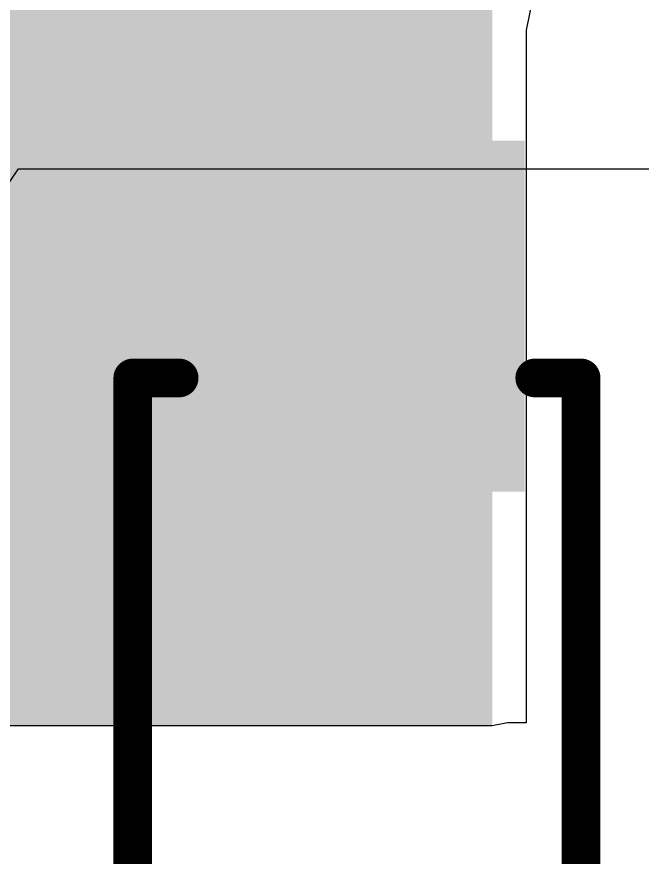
# Model space of a CAD drawing. Header units: inches. Extents: x -5 to 5328, y -4 to 5281.
# Drawn here: x 135.153 to 137.208, y 50.359 to 53.12 of the extents above; entities that cross this region are included whole.
import ezdxf

# ---------------------------------------------------------------- set-up
doc = ezdxf.new("R2010")
doc.units = ezdxf.units.IN
for name, color, linetype in [('Layer 2', 76, 'Continuous'), ('Top Layer', 1, 'Continuous'), ('Top Overlay', 2, 'Continuous'), ('Top Paste', 8, 'Continuous'), ('Top Solder', 216, 'Continuous')]:
    doc.layers.add(name, color=color, linetype=linetype)

# ---------------------------------------------------------------- blocks, each defined once
blk = doc.blocks.new('SOD_123_146')
at = {"layer": 'Top Layer'}
blk.add_hatch(color=1, dxfattribs=at).paths.add_polyline_path([(-1.1, 0.45), (-1.1, -0.45), (-2.05, -0.45), (-2.05, 0.45)])
at = {"layer": 'Top Paste'}
blk.add_hatch(color=8, dxfattribs=at).paths.add_polyline_path([(-1.1, 0.45), (-1.1, -0.45), (-2.05, -0.45), (-2.05, 0.45)])
at = {"layer": 'Top Solder'}
blk.add_hatch(color=216, dxfattribs=at).paths.add_polyline_path([(-0.9984, 0.5516), (-0.9984, -0.5516), (-2.1516, -0.5516), (-2.1516, 0.5516)])
at = {"layer": 'Top Overlay'}
for points in [[(0.9652, 0.7366, 0.127, 0.127, 0), (-1.3716, 0.7366, 0.127, 0.127, 0)], [(-1.3716, 0.5842, 0.127, 0.127, 0), (-1.3716, 0.7366, 0.127, 0.127, 0)], [(-1.3716, -0.7366, 0.127, 0.127, 0), (-1.3716, -0.5842, 0.127, 0.127, 0)], [(0.9652, -0.7366, 0.127, 0.127, 0), (-1.3716, -0.7366, 0.127, 0.127, 0)]]:
    blk.add_lwpolyline(points, format="xyseb", dxfattribs=at)
for points in [[(-1.4033, 0.7366, 0.0635, 0.0635, 1), (-1.3398, 0.7366, 0.0635, 0.0635, 1)], [(-1.4033, 0.7366, 0.0635, 0.0635, 1), (-1.3398, 0.7366, 0.0635, 0.0635, 1)], [(-1.4033, 0.5842, 0.0635, 0.0635, 1), (-1.3398, 0.5842, 0.0635, 0.0635, 1)], [(-1.4033, -0.5842, 0.0635, 0.0635, 1), (-1.3398, -0.5842, 0.0635, 0.0635, 1)], [(-1.4033, -0.7366, 0.0635, 0.0635, 1), (-1.3398, -0.7366, 0.0635, 0.0635, 1)], [(-1.4033, -0.7366, 0.0635, 0.0635, 1), (-1.3398, -0.7366, 0.0635, 0.0635, 1)]]:
    blk.add_lwpolyline(points, format="xyseb", close=True, dxfattribs=at)

msp = doc.modelspace()

# ---------------------------------------------------------------- hatches: boundary and pattern name
at = {"layer": 'Top Layer'}
msp.add_hatch(color=1, dxfattribs=at).paths.add_polyline_path([(131.7573, 50.7906), (136.7152, 50.7906), (136.7152, 54.4453), (131.7573, 54.4453)])

# ---------------------------------------------------------------- linework, layer by layer
at = {"layer": 'Layer 2'}
for p, q in [((135.1019, 52.5366), (135.1584, 52.621)), ((135.1584, 52.621), (139.3196, 52.621))]:
    msp.add_line(p, q, dxfattribs=at)
at = {"layer": 'Top Layer'}
for p, q in [((136.8668, 53.2748), (136.8273, 53.0766)), ((136.8273, 53.0766), (136.8273, 50.8006)), ((136.7152, 50.7906), (131.7573, 50.7906)), ((136.7652, 50.8006), (136.7152, 50.7906)), ((136.8273, 50.8006), (136.7652, 50.8006))]:
    msp.add_line(p, q, dxfattribs=at)

# ---------------------------------------------------------------- block references
at = {"rotation": 270}
msp.add_blockref('SOD_123_146', (136.2709, 50.5621), dxfattribs=at)

doc.saveas('drawing.dxf')
